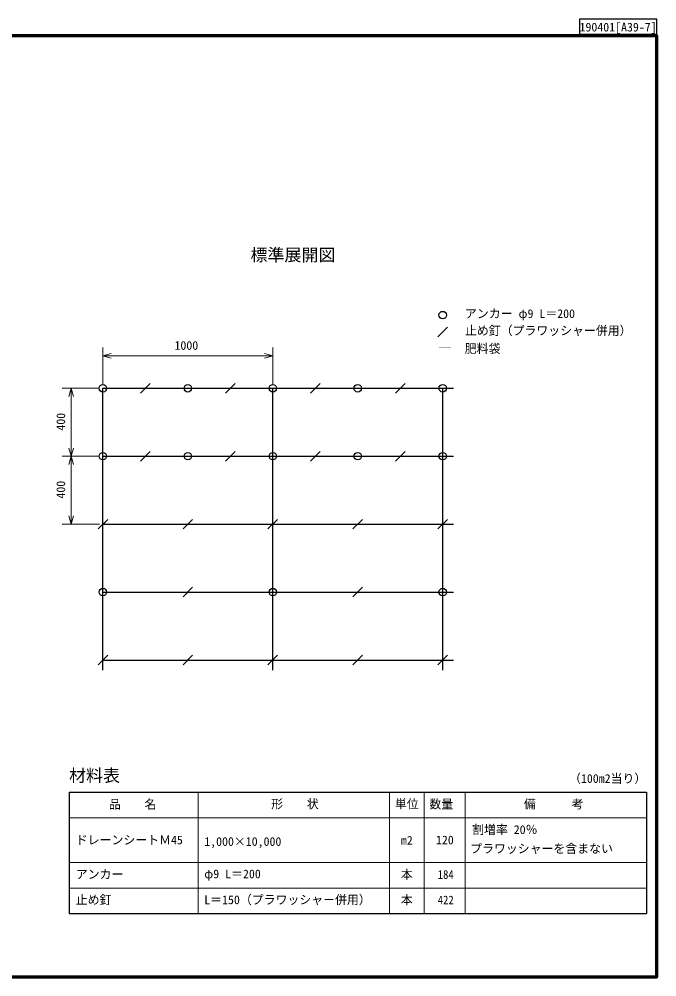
# Model space of a CAD drawing. Units: millimetres, scale not verified. Extents: x 200 to 8200, y 200 to 5838.
# Drawn here: x 4447 to 8200, y 200 to 5838 of the extents above; entities that cross this region are included whole.
import ezdxf
from ezdxf.enums import TextEntityAlignment as Align

# ---------------------------------------------------------------- set-up
doc = ezdxf.new("R2010")
doc.units = ezdxf.units.MM
doc.header["$LTSCALE"] = 20
for name, color, linetype, lineweight in [('C-DOC', 3, 'Continuous', 25), ('C-MTR-FRAM', 5, 'Continuous', 25), ('C-MTR-LINE', 5, 'Continuous', 13), ('C-STR', 7, 'Continuous', 25), ('C-STR-DIM', 1, 'Continuous', 13), ('C-STR-TXT', 7, 'Continuous', 25), ('C-TTL', 2, 'Continuous', 70)]:
    doc.layers.add(name, color=color, linetype=linetype, lineweight=lineweight)
for name, color, linetype in [('C-MTR', 5, 'Continuous'), ('C-MTR-TXT', 5, 'Continuous'), ('C-TTL-TXT', 7, 'Continuous')]:
    doc.layers.add(name, color=color, linetype=linetype)
doc.styles.add('ＭＳ ゴシック', font='')
doc.styles.get('ＭＳ ゴシック').set_extended_font_data('MS Gothic')

msp = doc.modelspace()

# ---------------------------------------------------------------- linework, layer by layer
at = {"layer": 'C-DOC'}
for p, q in [((8200.21, 5838), (7745.21, 5838)), ((7745.21, 5838), (7745.21, 5750)), ((8200.21, 5750), (8200.21, 5838)), ((7745.21, 5750), (8200.21, 5750))]:
    msp.add_line(p, q, dxfattribs=at)
at = {"layer": 'C-MTR-FRAM'}
for p, q in [((4740.73, 1286.54), (4740.73, 572.46)), ((4740.73, 1286.54), (8138.48, 1286.54)), ((8138.48, 1286.54), (8138.48, 572.46)), ((4740.73, 572.46), (8138.48, 572.46))]:
    msp.add_line(p, q, dxfattribs=at)
at = {"layer": 'C-MTR-LINE'}
for p, q in [((5500.73, 1286.54), (5500.73, 572.46)), ((6626.99, 1286.54), (6626.99, 572.46)), ((6830.58, 1286.54), (6830.58, 572.46)), ((7072.34, 1286.54), (7072.34, 572.46)), ((4740.73, 1136.54), (8138.48, 1136.54)), ((4740.73, 872.46), (8138.48, 872.46)), ((4740.73, 722.46), (8138.48, 722.46))]:
    msp.add_line(p, q, dxfattribs=at)
at = {"layer": 'C-STR'}
for p, q in [((4940, 2005.01), (4940, 3665.01)), ((5161.71, 3636.72), (5218.28, 3693.29)), ((5661.71, 3636.72), (5718.28, 3693.29)), ((5940, 2005.01), (5940, 3665.01)), ((6161.71, 3636.72), (6218.28, 3693.29)), ((6661.71, 3636.72), (6718.28, 3693.29)), ((6940, 2005.01), (6940, 3665.01)), ((5161.71, 3236.72), (5218.28, 3293.29)), ((5661.71, 3236.72), (5718.28, 3293.29)), ((6161.71, 3236.72), (6218.28, 3293.29)), ((6661.71, 3236.72), (6718.28, 3293.29)), ((4911.71, 2836.72), (4968.28, 2893.29)), ((5411.71, 2836.72), (5468.28, 2893.29)), ((5911.71, 2836.72), (5968.28, 2893.29)), ((6411.71, 2836.72), (6468.28, 2893.29)), ((6911.71, 2836.72), (6968.28, 2893.29)), ((5411.71, 2436.72), (5468.28, 2493.29)), ((6411.71, 2436.72), (6468.28, 2493.29)), ((4911.71, 2036.72), (4968.28, 2093.29)), ((5411.71, 2036.72), (5468.28, 2093.29)), ((5911.71, 2036.72), (5968.28, 2093.29)), ((6411.71, 2036.72), (6468.28, 2093.29)), ((6911.71, 2036.72), (6968.28, 2093.29))]:
    msp.add_line(p, q, dxfattribs=at)
at = {"layer": 'C-STR', "color": 3}
for p, q in [((4940, 3665.01), (7003, 3665.01)), ((4940, 3265.01), (7003, 3265.01)), ((4940, 2865.01), (7003, 2865.01)), ((4940, 2465.01), (7003, 2465.01)), ((4940, 2065.01), (7003, 2065.01))]:
    msp.add_line(p, q, dxfattribs=at)
at = {"layer": 'C-STR'}
for centre in [(4940, 3665.01), (5440, 3665.01), (5940, 3665.01), (6440, 3665.01), (6940, 3665.01), (4940, 3265.01), (5440, 3265.01), (5940, 3265.01), (6440, 3265.01), (6940, 3265.01), (4940, 2465.01), (5940, 2465.01), (6940, 2465.01)]:
    msp.add_circle(centre, 22, dxfattribs=at)
at = {"layer": 'C-STR-DIM'}
for p, q in [((4940, 3685.01), (4940, 3905.01)), ((5940, 3685.01), (5940, 3905.01)), ((4940, 3856.01), (4988.3, 3868.95)), ((4940, 3856.01), (4988.3, 3843.07)), ((4940, 3856.01), (5940, 3856.01)), ((4940, 3845.01), (4940, 3816.01)), ((5940, 3856.01), (5891.7, 3868.95)), ((5940, 3856.01), (5891.7, 3843.07)), ((5940, 3845.01), (5940, 3816.01)), ((4920, 3665.01), (4700, 3665.01)), ((4753.39, 3665.01), (4740.45, 3616.71)), ((4753.39, 3265.01), (4753.39, 3665.01)), ((4753.39, 3665.01), (4766.33, 3616.71)), ((4753.39, 3265.01), (4740.45, 3313.3)), ((4753.39, 3265.01), (4766.33, 3313.3)), ((4920, 3265.01), (4700, 3265.01)), ((4753.39, 3265.01), (4740.45, 3216.71)), ((4753.39, 2865.01), (4753.39, 3265.01)), ((4753.39, 3265.01), (4766.33, 3216.71)), ((4753.39, 2865.01), (4740.45, 2913.3)), ((4753.39, 2865.01), (4766.33, 2913.3)), ((4920, 2865.01), (4700, 2865.01))]:
    msp.add_line(p, q, dxfattribs=at)
at = {"layer": 'C-STR-TXT'}
msp.add_line((6911.71, 3967.42), (6968.28, 4023.99), dxfattribs=at)
msp.add_circle((6940, 4095.71), 22, dxfattribs=at)
at = {"layer": 'C-TTL'}
msp.add_lwpolyline([(200, 200), (8200, 200), (8200, 5740), (200, 5740)], close=True, dxfattribs=at)

# ---------------------------------------------------------------- texts
at = {"layer": 'C-DOC', "style": 'ＭＳ ゴシック'}
msp.add_text('190401[A39-7]', height=51.32, dxfattribs=at).set_placement((7745.21, 5750), align=Align.BOTTOM_LEFT)
at = {"layer": 'C-MTR', "style": 'ＭＳ ゴシック'}
msp.add_text('材料表', height=73.31, dxfattribs=at).set_placement((4740.73, 1326.54), align=Align.BOTTOM_LEFT)
at = {"layer": 'C-MTR-TXT', "style": 'ＭＳ ゴシック'}
for s, p in [('（100m2当り）', (7683.48, 1326.54)), ('\u3000品\u3000\u3000名\u3000', (4905.2, 1174.54)), ('\u3000形\u3000\u3000状\u3000', (5860.15, 1176.56)), ('数量', (6861.58, 1175.54)), ('\u3000備\u3000\u3000\u3000考\u3000', (7347.9, 1175.88)), ('割増率 20％', (7113.21, 1025.54)), ('ドレーンシートＭ45', (4780.73, 964.57)), ('1,000×10,000', (5536.62, 955.58)), ('プラワッシャーを含まない', (7101.75, 913.61)), ('アンカー', (4780.73, 762.46)), ('φ9 L＝200', (5536.62, 764.89)), ('止め釘', (4780.73, 612.46)), ('L＝150（プラワッシャ－併用）', (5536.62, 612.46))]:
    msp.add_text(s, height=51.32, dxfattribs=at).set_placement(p, align=Align.BOTTOM_LEFT)
for s, p in [('単位', (6728.74, 1176.54)), ('m2', (6728.74, 962.57)), ('本', (6728.74, 761.46)), ('本', (6728.74, 611.46))]:
    msp.add_text(s, height=51.32, dxfattribs=at).set_placement(p, align=Align.BOTTOM_CENTER)
msp.add_text('120', height=51.32, dxfattribs=at).set_placement((7004.89, 964.57), align=Align.BOTTOM_RIGHT)
at = {"layer": 'C-MTR-TXT', "style": 'ＭＳ ゴシック', "width": 0.9}
for s, p in [('184', (7004.89, 761.46)), ('422', (7004.89, 611.46))]:
    msp.add_text(s, height=51.32, dxfattribs=at).set_placement(p, align=Align.BOTTOM_RIGHT)
at = {"layer": 'C-STR-DIM', "color": 7, "style": 'ＭＳ ゴシック'}
msp.add_text('1000', height=51.32, dxfattribs=at).set_placement((5361.39, 3876.01), align=Align.BOTTOM_LEFT)
for p in [(4733.39, 3415.57), (4733.39, 3015.57)]:
    msp.add_text('400', height=51.32, rotation=90, dxfattribs=at).set_placement(p, align=Align.BOTTOM_LEFT)
at = {"layer": 'C-STR-TXT', "style": 'ＭＳ ゴシック'}
for s, p in [('アンカー φ9 L＝200', (7071.15, 4063.21)), ('止め釘（プラワッシャー併用）', (7071.15, 3963.21)), ('肥料袋', (7069.88, 3857.56))]:
    msp.add_text(s, height=51.32, dxfattribs=at).set_placement(p, align=Align.BOTTOM_LEFT)
at = {"layer": 'C-STR-TXT', "color": 3, "style": 'ＭＳ ゴシック', "width": 1.2}
msp.add_text('―', height=51.32, dxfattribs=at).set_placement((6911.85, 3861.56), align=Align.BOTTOM_LEFT)
at = {"layer": 'C-TTL-TXT', "style": 'ＭＳ ゴシック'}
msp.add_text('標準展開図', height=73.31, dxfattribs=at).set_placement((5808.49, 4391.41), align=Align.BOTTOM_LEFT)

doc.saveas('drawing.dxf')
